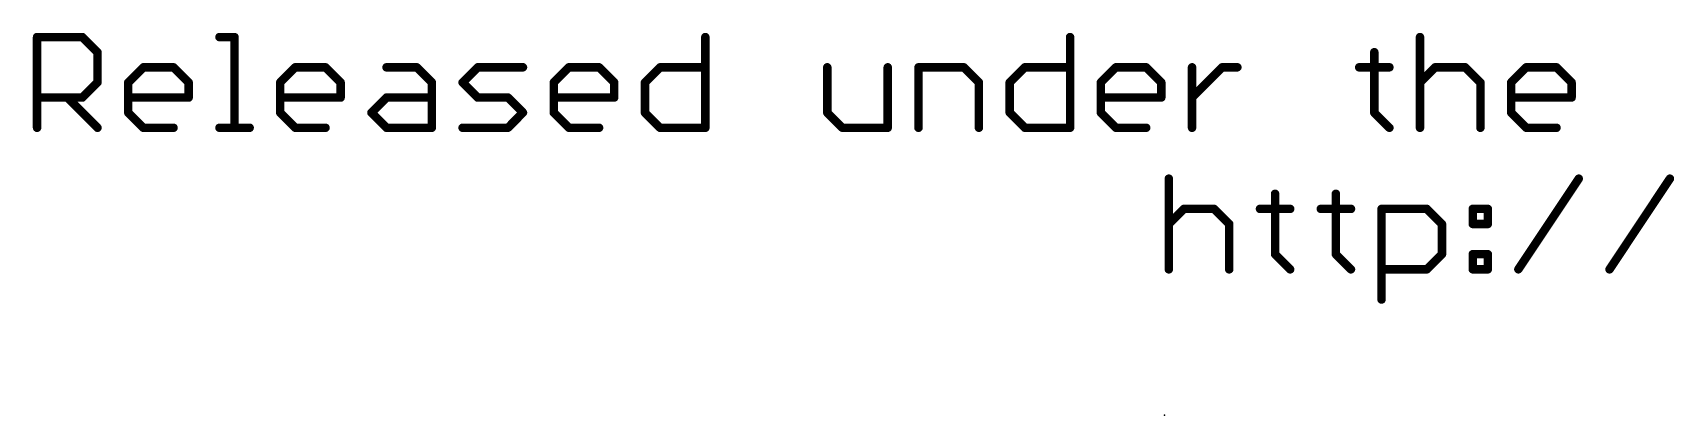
# Model space of a CAD drawing. Extents: x -36 to 72, y -18 to 26.
# Drawn here: x -35.56 to -6.09, y -17.78 to -10.92 of the extents above; entities that cross this region are included whole.
import ezdxf

# ---------------------------------------------------------------- set-up
doc = ezdxf.new("R2010")
doc.units = 0
doc.layers.add('23', color=53, linetype='CONTINUOUS')
doc.layers.add('51', color=53, linetype='CONTINUOUS')

msp = doc.modelspace()

# ---------------------------------------------------------------- linework, layer by layer
at = {"layer": '23'}
msp.add_point((-15.24, -17.78), dxfattribs=at)
at = {"layer": '51', "const_width": 0.1524}
for points in [[(-35.4838, -12.6238), (-35.4838, -10.9968)], [(-35.4838, -10.9968), (-34.6703, -10.9968)], [(-34.6703, -10.9968), (-34.3991, -11.268)], [(-34.3991, -11.268), (-34.3991, -11.8103)], [(-32.2095, -10.9968), (-31.9383, -10.9968)], [(-31.9383, -10.9968), (-31.9383, -12.6238)], [(-23.4848, -10.9968), (-23.4848, -12.6238)], [(-16.9361, -10.9968), (-16.9361, -12.6238)], [(-11.4739, -11.268), (-11.4739, -12.3526)], [(-10.6536, -10.9968), (-10.6536, -12.6238)], [(-33.8466, -11.8103), (-33.5755, -11.5391)], [(-33.5755, -11.5391), (-33.0331, -11.5391)], [(-33.0331, -11.5391), (-32.762, -11.8103)], [(-31.1181, -11.8103), (-30.8469, -11.5391)], [(-30.8469, -11.5391), (-30.3046, -11.5391)], [(-30.3046, -11.5391), (-30.0334, -11.8103)], [(-29.2097, -11.5391), (-28.6674, -11.5391)], [(-28.6674, -11.5391), (-28.3962, -11.8103)], [(-27.8437, -11.8103), (-27.5726, -11.5391)], [(-27.5726, -11.5391), (-26.7591, -11.5391)], [(-26.2066, -11.8103), (-25.9354, -11.5391)], [(-25.9354, -11.5391), (-25.3931, -11.5391)], [(-25.3931, -11.5391), (-25.1219, -11.8103)], [(-24.5694, -11.8103), (-24.2983, -11.5391)], [(-24.2983, -11.5391), (-23.4848, -11.5391)], [(-21.2951, -11.5391), (-21.2951, -12.3526)], [(-20.2105, -12.6238), (-20.2105, -11.5391)], [(-19.658, -12.6238), (-19.658, -11.5391)], [(-19.658, -11.5391), (-18.8445, -11.5391)], [(-18.8445, -11.5391), (-18.5733, -11.8103)], [(-18.0208, -11.8103), (-17.7496, -11.5391)], [(-17.7496, -11.5391), (-16.9361, -11.5391)], [(-16.3836, -11.8103), (-16.1125, -11.5391)], [(-16.1125, -11.5391), (-15.5701, -11.5391)], [(-15.5701, -11.5391), (-15.299, -11.8103)], [(-14.7465, -12.6238), (-14.7465, -11.5391)], [(-14.7465, -12.0815), (-14.2042, -11.5391)], [(-14.2042, -11.5391), (-13.933, -11.5391)], [(-11.745, -11.5391), (-11.2027, -11.5391)], [(-10.6536, -11.8103), (-10.3824, -11.5391)], [(-10.3824, -11.5391), (-9.8401, -11.5391)], [(-9.8401, -11.5391), (-9.5689, -11.8103)], [(-9.0164, -11.8103), (-8.7453, -11.5391)], [(-8.7453, -11.5391), (-8.2029, -11.5391)], [(-8.2029, -11.5391), (-7.9318, -11.8103)], [(-34.3991, -11.8103), (-34.6703, -12.0815)], [(-33.8466, -12.3526), (-33.8466, -11.8103)], [(-32.762, -11.8103), (-32.762, -12.0815)], [(-31.1181, -12.3526), (-31.1181, -11.8103)], [(-30.0334, -11.8103), (-30.0334, -12.0815)], [(-28.3962, -11.8103), (-28.3962, -12.6238)], [(-27.5726, -12.0815), (-27.8437, -11.8103)], [(-26.2066, -12.3526), (-26.2066, -11.8103)], [(-25.1219, -11.8103), (-25.1219, -12.0815)], [(-24.5694, -12.3526), (-24.5694, -11.8103)], [(-18.5733, -11.8103), (-18.5733, -12.6238)], [(-18.0208, -12.3526), (-18.0208, -11.8103)], [(-16.3836, -12.3526), (-16.3836, -11.8103)], [(-15.299, -11.8103), (-15.299, -12.0815)], [(-9.5689, -11.8103), (-9.5689, -12.6238)], [(-9.0164, -12.3526), (-9.0164, -11.8103)], [(-7.9318, -11.8103), (-7.9318, -12.0815)], [(-34.6703, -12.0815), (-35.4838, -12.0815)], [(-34.9415, -12.0815), (-34.3991, -12.6238)], [(-32.762, -12.0815), (-33.8466, -12.0815)], [(-30.0334, -12.0815), (-31.1181, -12.0815)], [(-29.4809, -12.3526), (-29.2097, -12.0815)], [(-29.2097, -12.0815), (-28.3962, -12.0815)], [(-27.0302, -12.0815), (-27.5726, -12.0815)], [(-26.7591, -12.3526), (-27.0302, -12.0815)], [(-25.1219, -12.0815), (-26.2066, -12.0815)], [(-15.299, -12.0815), (-16.3836, -12.0815)], [(-7.9318, -12.0815), (-9.0164, -12.0815)], [(-33.5755, -12.6238), (-33.8466, -12.3526)], [(-30.8469, -12.6238), (-31.1181, -12.3526)], [(-29.2097, -12.6238), (-29.4809, -12.3526)], [(-27.0302, -12.6238), (-26.7591, -12.3526)], [(-25.9354, -12.6238), (-26.2066, -12.3526)], [(-24.2983, -12.6238), (-24.5694, -12.3526)], [(-21.2951, -12.3526), (-21.0239, -12.6238)], [(-17.7496, -12.6238), (-18.0208, -12.3526)], [(-16.1125, -12.6238), (-16.3836, -12.3526)], [(-11.4739, -12.3526), (-11.2027, -12.6238)], [(-8.7453, -12.6238), (-9.0164, -12.3526)], [(-33.0331, -12.6238), (-33.5755, -12.6238)], [(-32.2095, -12.6238), (-31.6672, -12.6238)], [(-30.3046, -12.6238), (-30.8469, -12.6238)], [(-28.3962, -12.6238), (-29.2097, -12.6238)], [(-27.8437, -12.6238), (-27.0302, -12.6238)], [(-25.3931, -12.6238), (-25.9354, -12.6238)], [(-23.4848, -12.6238), (-24.2983, -12.6238)], [(-21.0239, -12.6238), (-20.2105, -12.6238)], [(-16.9361, -12.6238), (-17.7496, -12.6238)], [(-15.5701, -12.6238), (-16.1125, -12.6238)], [(-8.2029, -12.6238), (-8.7453, -12.6238)], [(-15.1638, -13.5368), (-15.1638, -15.1638)], [(-8.888, -15.1638), (-7.8034, -13.5368)], [(-7.2509, -15.1638), (-6.1662, -13.5368)], [(-13.2555, -13.808), (-13.2555, -14.8926)], [(-12.164, -13.808), (-12.164, -14.8926)], [(-15.1638, -14.3503), (-14.8926, -14.0791)], [(-14.8926, -14.0791), (-14.3503, -14.0791)], [(-14.3503, -14.0791), (-14.0791, -14.3503)], [(-13.5266, -14.0791), (-12.9843, -14.0791)], [(-12.4352, -14.0791), (-11.8929, -14.0791)], [(-11.3438, -15.7061), (-11.3438, -14.0791)], [(-11.3438, -14.0791), (-10.5303, -14.0791)], [(-10.5303, -14.0791), (-10.2591, -14.3503)], [(-9.7066, -14.0791), (-9.4355, -14.0791)], [(-9.7066, -14.3503), (-9.7066, -14.0791)], [(-9.4355, -14.0791), (-9.4355, -14.3503)], [(-14.0791, -14.3503), (-14.0791, -15.1638)], [(-10.2591, -14.3503), (-10.2591, -14.8926)], [(-9.4355, -14.3503), (-9.7066, -14.3503)], [(-13.2555, -14.8926), (-12.9843, -15.1638)], [(-12.164, -14.8926), (-11.8929, -15.1638)], [(-10.2591, -14.8926), (-10.5303, -15.1638)], [(-9.7066, -14.8926), (-9.4355, -14.8926)], [(-9.7066, -15.1638), (-9.7066, -14.8926)], [(-9.4355, -14.8926), (-9.4355, -15.1638)], [(-10.5303, -15.1638), (-11.3438, -15.1638)], [(-9.4355, -15.1638), (-9.7066, -15.1638)]]:
    msp.add_lwpolyline(points, dxfattribs=at)
at = {"layer": '51', "const_width": 0.0762}
for points in [[(-35.4457, -10.9968, 1), (-35.5219, -10.9968)], [(-35.4838, -10.9587, 1), (-35.4838, -11.0349)], [(-34.6434, -10.9699, 1), (-34.6972, -11.0238)], [(-34.6703, -11.0349, 1), (-34.6703, -10.9587)], [(-34.361, -11.268, 1), (-34.4372, -11.268)], [(-32.2095, -10.9587, 1), (-32.2095, -11.0349)], [(-31.9002, -10.9968, 1), (-31.9764, -10.9968)], [(-31.9383, -11.0349, 1), (-31.9383, -10.9587)], [(-23.4467, -10.9968, 1), (-23.5229, -10.9968)], [(-16.898, -10.9968, 1), (-16.9742, -10.9968)], [(-11.4358, -11.268, 1), (-11.512, -11.268)], [(-10.6155, -10.9968, 1), (-10.6917, -10.9968)], [(-34.4261, -11.2949, 1), (-34.3722, -11.241)], [(-33.5755, -11.501, 1), (-33.5755, -11.5772)], [(-33.5485, -11.5661, 1), (-33.6024, -11.5122)], [(-33.0062, -11.5122, 1), (-33.0601, -11.5661)], [(-33.0331, -11.5772, 1), (-33.0331, -11.501)], [(-30.8469, -11.501, 1), (-30.8469, -11.5772)], [(-30.8199, -11.5661, 1), (-30.8738, -11.5122)], [(-30.2776, -11.5122, 1), (-30.3315, -11.5661)], [(-30.3046, -11.5772, 1), (-30.3046, -11.501)], [(-29.2097, -11.501, 1), (-29.2097, -11.5772)], [(-28.6405, -11.5122, 1), (-28.6943, -11.5661)], [(-28.6674, -11.5772, 1), (-28.6674, -11.501)], [(-27.5726, -11.501, 1), (-27.5726, -11.5772)], [(-27.5456, -11.5661, 1), (-27.5995, -11.5122)], [(-26.7591, -11.5772, 1), (-26.7591, -11.501)], [(-25.9354, -11.501, 1), (-25.9354, -11.5772)], [(-25.9085, -11.5661, 1), (-25.9624, -11.5122)], [(-25.3661, -11.5122, 1), (-25.42, -11.5661)], [(-25.3931, -11.5772, 1), (-25.3931, -11.501)], [(-24.2983, -11.501, 1), (-24.2983, -11.5772)], [(-24.2713, -11.5661, 1), (-24.3252, -11.5122)], [(-23.4848, -11.5772, 1), (-23.4848, -11.501)], [(-21.257, -11.5391, 1), (-21.3332, -11.5391)], [(-20.1724, -11.5391, 1), (-20.2486, -11.5391)], [(-19.6199, -11.5391, 1), (-19.6961, -11.5391)], [(-19.658, -11.501, 1), (-19.658, -11.5772)], [(-18.8175, -11.5122, 1), (-18.8714, -11.5661)], [(-18.8445, -11.5772, 1), (-18.8445, -11.501)], [(-17.7496, -11.501, 1), (-17.7496, -11.5772)], [(-17.7227, -11.5661, 1), (-17.7766, -11.5122)], [(-16.9361, -11.5772, 1), (-16.9361, -11.501)], [(-16.1125, -11.501, 1), (-16.1125, -11.5772)], [(-16.0855, -11.5661, 1), (-16.1394, -11.5122)], [(-15.5432, -11.5122, 1), (-15.5971, -11.5661)], [(-15.5701, -11.5772, 1), (-15.5701, -11.501)], [(-14.7084, -11.5391, 1), (-14.7846, -11.5391)], [(-14.2042, -11.501, 1), (-14.2042, -11.5772)], [(-14.1772, -11.5661, 1), (-14.2311, -11.5122)], [(-13.933, -11.5772, 1), (-13.933, -11.501)], [(-11.745, -11.501, 1), (-11.745, -11.5772)], [(-11.2027, -11.5772, 1), (-11.2027, -11.501)], [(-10.3824, -11.501, 1), (-10.3824, -11.5772)], [(-10.3555, -11.5661, 1), (-10.4094, -11.5122)], [(-9.8132, -11.5122, 1), (-9.867, -11.5661)], [(-9.8401, -11.5772, 1), (-9.8401, -11.501)], [(-8.7453, -11.501, 1), (-8.7453, -11.5772)], [(-8.7183, -11.5661, 1), (-8.7722, -11.5122)], [(-8.176, -11.5122, 1), (-8.2299, -11.5661)], [(-8.2029, -11.5772, 1), (-8.2029, -11.501)], [(-34.4372, -11.8103, 1), (-34.361, -11.8103)], [(-34.3722, -11.8372, 1), (-34.4261, -11.7834)], [(-33.8085, -11.8103, 1), (-33.8847, -11.8103)], [(-33.8736, -11.7834, 1), (-33.8197, -11.8372)], [(-32.7239, -11.8103, 1), (-32.8001, -11.8103)], [(-32.7889, -11.8372, 1), (-32.735, -11.7834)], [(-31.08, -11.8103, 1), (-31.1562, -11.8103)], [(-31.145, -11.7834, 1), (-31.0911, -11.8372)], [(-29.9953, -11.8103, 1), (-30.0715, -11.8103)], [(-30.0603, -11.8372, 1), (-30.0064, -11.7834)], [(-28.3581, -11.8103, 1), (-28.4343, -11.8103)], [(-28.4232, -11.8372, 1), (-28.3693, -11.7834)], [(-27.8168, -11.7834, 1), (-27.8707, -11.8372)], [(-27.8707, -11.7834, 1), (-27.8168, -11.8372)], [(-26.1685, -11.8103, 1), (-26.2447, -11.8103)], [(-26.2335, -11.7834, 1), (-26.1796, -11.8372)], [(-25.0838, -11.8103, 1), (-25.16, -11.8103)], [(-25.1489, -11.8372, 1), (-25.095, -11.7834)], [(-24.5313, -11.8103, 1), (-24.6075, -11.8103)], [(-24.5964, -11.7834, 1), (-24.5425, -11.8372)], [(-18.5352, -11.8103, 1), (-18.6114, -11.8103)], [(-18.6002, -11.8372, 1), (-18.5464, -11.7834)], [(-17.9827, -11.8103, 1), (-18.0589, -11.8103)], [(-18.0477, -11.7834, 1), (-17.9939, -11.8372)], [(-16.3455, -11.8103, 1), (-16.4217, -11.8103)], [(-16.4106, -11.7834, 1), (-16.3567, -11.8372)], [(-15.2609, -11.8103, 1), (-15.3371, -11.8103)], [(-15.3259, -11.8372, 1), (-15.272, -11.7834)], [(-10.6805, -11.7834, 1), (-10.6267, -11.8372)], [(-9.5308, -11.8103, 1), (-9.607, -11.8103)], [(-9.5959, -11.8372, 1), (-9.542, -11.7834)], [(-8.9783, -11.8103, 1), (-9.0545, -11.8103)], [(-9.0434, -11.7834, 1), (-8.9895, -11.8372)], [(-7.8937, -11.8103, 1), (-7.9699, -11.8103)], [(-7.9587, -11.8372, 1), (-7.9048, -11.7834)], [(-35.4838, -12.0434, 1), (-35.4838, -12.1196)], [(-34.9145, -12.0545, 1), (-34.9684, -12.1084)], [(-34.6972, -12.0545, 1), (-34.6434, -12.1084)], [(-34.6703, -12.1196, 1), (-34.6703, -12.0434)], [(-33.8466, -12.0434, 1), (-33.8466, -12.1196)], [(-32.8001, -12.0815, 1), (-32.7239, -12.0815)], [(-32.762, -12.1196, 1), (-32.762, -12.0434)], [(-31.1181, -12.0434, 1), (-31.1181, -12.1196)], [(-30.0715, -12.0815, 1), (-29.9953, -12.0815)], [(-30.0334, -12.1196, 1), (-30.0334, -12.0434)], [(-29.2097, -12.0434, 1), (-29.2097, -12.1196)], [(-29.1828, -12.1084, 1), (-29.2367, -12.0545)], [(-28.3962, -12.1196, 1), (-28.3962, -12.0434)], [(-27.5726, -12.0434, 1), (-27.5726, -12.1196)], [(-27.5995, -12.1084, 1), (-27.5456, -12.0545)], [(-27.0033, -12.0545, 1), (-27.0572, -12.1084)], [(-27.0302, -12.1196, 1), (-27.0302, -12.0434)], [(-26.2066, -12.0434, 1), (-26.2066, -12.1196)], [(-25.16, -12.0815, 1), (-25.0838, -12.0815)], [(-25.1219, -12.1196, 1), (-25.1219, -12.0434)], [(-16.3836, -12.0434, 1), (-16.3836, -12.1196)], [(-15.3371, -12.0815, 1), (-15.2609, -12.0815)], [(-15.299, -12.1196, 1), (-15.299, -12.0434)], [(-14.7734, -12.0545, 1), (-14.7195, -12.1084)], [(-9.0164, -12.0434, 1), (-9.0164, -12.1196)], [(-7.9699, -12.0815, 1), (-7.8937, -12.0815)], [(-7.9318, -12.1196, 1), (-7.9318, -12.0434)], [(-33.8197, -12.3257, 1), (-33.8736, -12.3796)], [(-33.8847, -12.3526, 1), (-33.8085, -12.3526)], [(-31.0911, -12.3257, 1), (-31.145, -12.3796)], [(-31.1562, -12.3526, 1), (-31.08, -12.3526)], [(-29.454, -12.3257, 1), (-29.5078, -12.3796)], [(-29.5078, -12.3257, 1), (-29.454, -12.3796)], [(-26.7321, -12.3796, 1), (-26.786, -12.3257)], [(-26.786, -12.3796, 1), (-26.7321, -12.3257)], [(-26.1796, -12.3257, 1), (-26.2335, -12.3796)], [(-26.2447, -12.3526, 1), (-26.1685, -12.3526)], [(-24.5425, -12.3257, 1), (-24.5964, -12.3796)], [(-24.6075, -12.3526, 1), (-24.5313, -12.3526)], [(-21.2682, -12.3257, 1), (-21.3221, -12.3796)], [(-21.3332, -12.3526, 1), (-21.257, -12.3526)], [(-17.9939, -12.3257, 1), (-18.0477, -12.3796)], [(-18.0589, -12.3526, 1), (-17.9827, -12.3526)], [(-16.3567, -12.3257, 1), (-16.4106, -12.3796)], [(-16.4217, -12.3526, 1), (-16.3455, -12.3526)], [(-11.4469, -12.3257, 1), (-11.5008, -12.3796)], [(-11.512, -12.3526, 1), (-11.4358, -12.3526)], [(-8.9895, -12.3257, 1), (-9.0434, -12.3796)], [(-9.0545, -12.3526, 1), (-8.9783, -12.3526)], [(-35.5219, -12.6238, 1), (-35.4457, -12.6238)], [(-34.4261, -12.6507, 1), (-34.3722, -12.5969)], [(-33.5755, -12.5857, 1), (-33.5755, -12.6619)], [(-33.6024, -12.6507, 1), (-33.5485, -12.5969)], [(-33.0331, -12.6619, 1), (-33.0331, -12.5857)], [(-32.2095, -12.5857, 1), (-32.2095, -12.6619)], [(-31.9764, -12.6238, 1), (-31.9002, -12.6238)], [(-31.6672, -12.6619, 1), (-31.6672, -12.5857)], [(-30.8469, -12.5857, 1), (-30.8469, -12.6619)], [(-30.8738, -12.6507, 1), (-30.8199, -12.5969)], [(-30.3046, -12.6619, 1), (-30.3046, -12.5857)], [(-29.2097, -12.5857, 1), (-29.2097, -12.6619)], [(-29.2367, -12.6507, 1), (-29.1828, -12.5969)], [(-28.4343, -12.6238, 1), (-28.3581, -12.6238)], [(-28.3962, -12.6619, 1), (-28.3962, -12.5857)], [(-27.8437, -12.5857, 1), (-27.8437, -12.6619)], [(-27.0572, -12.5969, 1), (-27.0033, -12.6507)], [(-27.0302, -12.6619, 1), (-27.0302, -12.5857)], [(-25.9354, -12.5857, 1), (-25.9354, -12.6619)], [(-25.9624, -12.6507, 1), (-25.9085, -12.5969)], [(-25.3931, -12.6619, 1), (-25.3931, -12.5857)], [(-24.2983, -12.5857, 1), (-24.2983, -12.6619)], [(-24.3252, -12.6507, 1), (-24.2713, -12.5969)], [(-23.5229, -12.6238, 1), (-23.4467, -12.6238)], [(-23.4848, -12.6619, 1), (-23.4848, -12.5857)], [(-21.0239, -12.5857, 1), (-21.0239, -12.6619)], [(-21.0509, -12.6507, 1), (-20.997, -12.5969)], [(-20.2486, -12.6238, 1), (-20.1724, -12.6238)], [(-20.2105, -12.6619, 1), (-20.2105, -12.5857)], [(-19.6961, -12.6238, 1), (-19.6199, -12.6238)], [(-18.6114, -12.6238, 1), (-18.5352, -12.6238)], [(-17.7496, -12.5857, 1), (-17.7496, -12.6619)], [(-17.7766, -12.6507, 1), (-17.7227, -12.5969)], [(-16.9742, -12.6238, 1), (-16.898, -12.6238)], [(-16.9361, -12.6619, 1), (-16.9361, -12.5857)], [(-16.1125, -12.5857, 1), (-16.1125, -12.6619)], [(-16.1394, -12.6507, 1), (-16.0855, -12.5969)], [(-15.5701, -12.6619, 1), (-15.5701, -12.5857)], [(-14.7846, -12.6238, 1), (-14.7084, -12.6238)], [(-11.2296, -12.6507, 1), (-11.1758, -12.5969)], [(-10.6917, -12.6238, 1), (-10.6155, -12.6238)], [(-9.607, -12.6238, 1), (-9.5308, -12.6238)], [(-8.7453, -12.5857, 1), (-8.7453, -12.6619)], [(-8.7722, -12.6507, 1), (-8.7183, -12.5969)], [(-8.2029, -12.6619, 1), (-8.2029, -12.5857)], [(-15.1257, -13.5368, 1), (-15.2019, -13.5368)], [(-7.7717, -13.5579, 1), (-7.8351, -13.5157)], [(-6.1345, -13.5579, 1), (-6.1979, -13.5157)], [(-13.2174, -13.808, 1), (-13.2936, -13.808)], [(-12.1259, -13.808, 1), (-12.2021, -13.808)], [(-14.8926, -14.041, 1), (-14.8926, -14.1172)], [(-14.8657, -14.1061, 1), (-14.9196, -14.0522)], [(-14.3234, -14.0522, 1), (-14.3772, -14.1061)], [(-14.3503, -14.1172, 1), (-14.3503, -14.041)], [(-13.5266, -14.041, 1), (-13.5266, -14.1172)], [(-12.9843, -14.1172, 1), (-12.9843, -14.041)], [(-12.4352, -14.041, 1), (-12.4352, -14.1172)], [(-11.8929, -14.1172, 1), (-11.8929, -14.041)], [(-11.3057, -14.0791, 1), (-11.3819, -14.0791)], [(-11.3438, -14.041, 1), (-11.3438, -14.1172)], [(-10.5033, -14.0522, 1), (-10.5572, -14.1061)], [(-10.5303, -14.1172, 1), (-10.5303, -14.041)], [(-9.7066, -14.041, 1), (-9.7066, -14.1172)], [(-9.6685, -14.0791, 1), (-9.7447, -14.0791)], [(-9.3974, -14.0791, 1), (-9.4736, -14.0791)], [(-9.4355, -14.1172, 1), (-9.4355, -14.041)], [(-15.1907, -14.3234, 1), (-15.1369, -14.3772)], [(-14.041, -14.3503, 1), (-14.1172, -14.3503)], [(-14.1061, -14.3772, 1), (-14.0522, -14.3234)], [(-10.221, -14.3503, 1), (-10.2972, -14.3503)], [(-10.2861, -14.3772, 1), (-10.2322, -14.3234)], [(-9.7066, -14.3122, 1), (-9.7066, -14.3884)], [(-9.7447, -14.3503, 1), (-9.6685, -14.3503)], [(-9.4736, -14.3503, 1), (-9.3974, -14.3503)], [(-9.4355, -14.3884, 1), (-9.4355, -14.3122)], [(-13.2285, -14.8657, 1), (-13.2824, -14.9196)], [(-13.2936, -14.8926, 1), (-13.2174, -14.8926)], [(-12.1371, -14.8657, 1), (-12.191, -14.9196)], [(-12.2021, -14.8926, 1), (-12.1259, -14.8926)], [(-10.2972, -14.8926, 1), (-10.221, -14.8926)], [(-10.2322, -14.9196, 1), (-10.286, -14.8657)], [(-9.7066, -14.8545, 1), (-9.7066, -14.9307)], [(-9.6685, -14.8926, 1), (-9.7447, -14.8926)], [(-9.3974, -14.8926, 1), (-9.4736, -14.8926)], [(-9.4355, -14.9307, 1), (-9.4355, -14.8545)], [(-15.2019, -15.1638, 1), (-15.1257, -15.1638)], [(-14.1172, -15.1638, 1), (-14.041, -15.1638)], [(-13.0113, -15.1907, 1), (-12.9574, -15.1369)], [(-11.9198, -15.1907, 1), (-11.8659, -15.1369)], [(-11.3438, -15.1257, 1), (-11.3438, -15.2019)], [(-10.5572, -15.1369, 1), (-10.5033, -15.1907)], [(-10.5303, -15.2019, 1), (-10.5303, -15.1257)], [(-9.7066, -15.1257, 1), (-9.7066, -15.2019)], [(-9.7447, -15.1638, 1), (-9.6685, -15.1638)], [(-9.4736, -15.1638, 1), (-9.3974, -15.1638)], [(-9.4355, -15.2019, 1), (-9.4355, -15.1257)], [(-8.9197, -15.1427, 1), (-8.8563, -15.1849)], [(-7.2826, -15.1427, 1), (-7.2192, -15.1849)], [(-11.3819, -15.7061, 1), (-11.3057, -15.7061)]]:
    msp.add_lwpolyline(points, format="xyb", dxfattribs=at)

doc.saveas('drawing.dxf')
